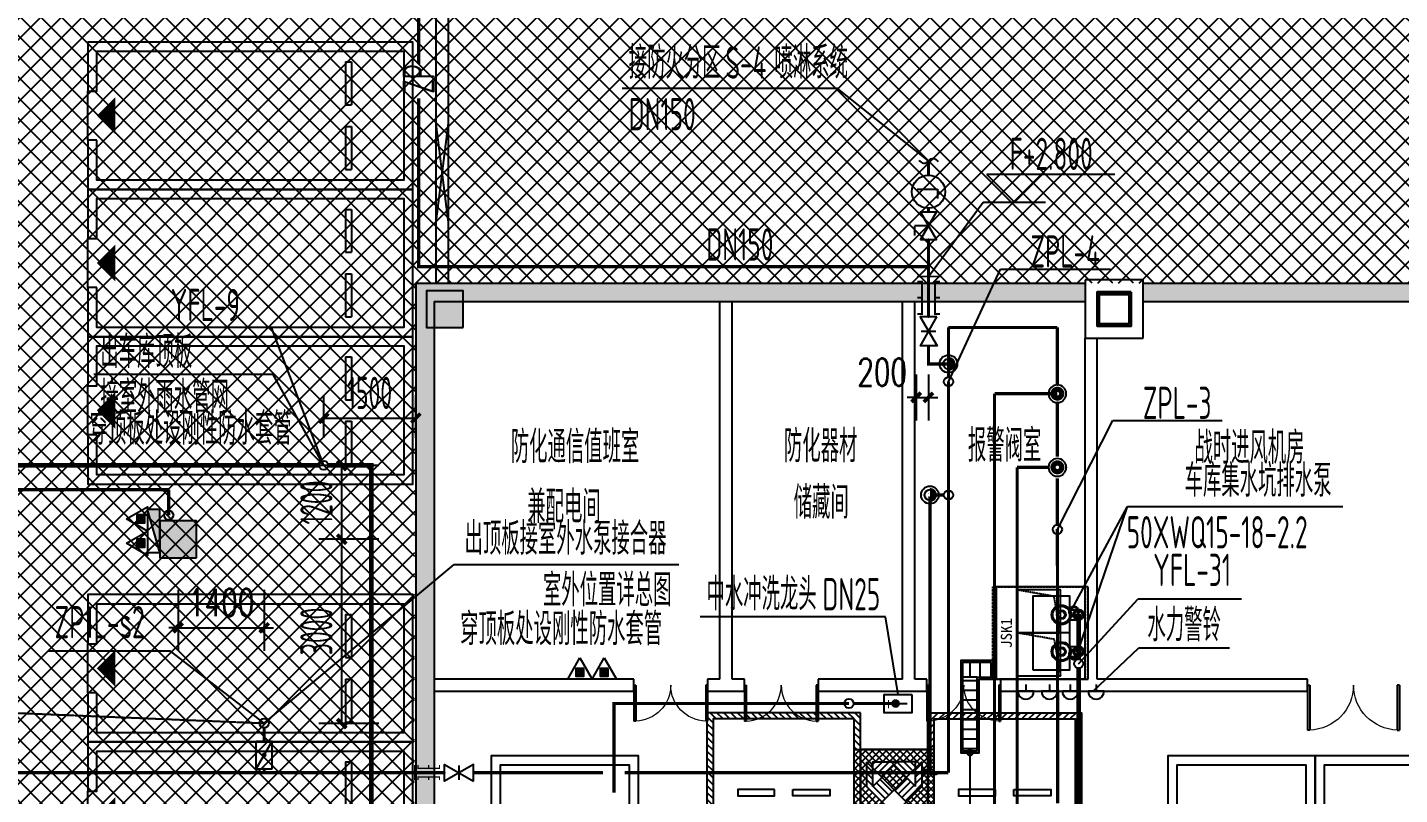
# Model space of a CAD drawing. Extents: x -2120532 to 1934524, y -1331911 to 424203.
# Drawn here: x -465 to 21891, y -233417 to -220923 of the extents above; entities that cross this region are included whole.
import ezdxf

# ---------------------------------------------------------------- set-up
doc = ezdxf.new("R2010")
doc.units = 0
doc.header["$LTSCALE"] = 10
for name, pattern in [('( Hidden )', [0.375, 0.25, -0.125]), ('DASH', [0.35, 0.25, -0.1]), ('排水', [1.1, 1, -0.1])]:
    doc.linetypes.add(name, pattern=pattern)
for name, color, linetype in [('0-绿', 3, 'Continuous'), ('00-停车位', 67, 'Continuous'), ('03小品', 2, 'Continuous'), ('3', 7, 'Continuous'), ('A-COLUMN', 8, 'Continuous'), ('A-PUB_HATCH', 8, 'Continuous'), ('A-ROOM_NAME', 23, 'Continuous'), ('A-WALL', 2, 'Continuous'), ('car', 252, 'Continuous'), ('DIM_LEAD', 3, 'Continuous'), ('DOOR_FIRE', 8, 'Continuous'), ('GPS文字_污水', 7, 'Continuous'), ('PUB_HATCH', 8, 'Continuous'), ('S-柱', 51, 'Continuous'), ('S-柱-填充', 8, 'Continuous'), ('W-DIM_压力废', 3, 'Continuous'), ('W-DIM_喷淋', 3, 'Continuous'), ('W-DIM_消防', 3, 'Continuous'), ('W-DIM_给水', 3, 'Continuous'), ('W-EQUIP_喷淋', 7, 'Continuous'), ('W-EQUIP_消火栓', 7, 'Continuous'), ('W-EQUIP_灭火器', 7, 'Continuous'), ('W-EVALVE_喷淋', 7, 'Continuous'), ('W-PIPE-中水', 122, 'Continuous'), ('W-PIPE-压力废', 31, 'Continuous'), ('W-PIPE-喷淋中', 6, 'Continuous'), ('W-PIPE-喷淋高', 6, 'Continuous'), ('W-PIPE-消防', 1, 'Continuous'), ('W-TEXT_喷淋', 7, 'Continuous'), ('W-TWT_DIM', 3, 'Continuous'), ('W-TWT_LEAD', 3, 'Continuous'), ('W-TWT_TEXT', 7, 'Continuous'), ('W-VALVE_中水', 7, 'Continuous'), ('W-VALVE_压力废', 7, 'Continuous'), ('W-VALVE_喷淋', 7, 'Continuous'), ('W-VALVE_废水', 7, 'Continuous'), ('W-VPIPE-中水', 122, 'Continuous'), ('W-VPIPE-压力废', 31, 'Continuous'), ('W-VPIPE-喷淋', 6, 'Continuous'), ('W-VPIPE-消防', 1, 'Continuous'), ('画水辅助', 6, 'Continuous'), ('集水坑', 4, 'Continuous')]:
    doc.layers.add(name, color=color, linetype=linetype)
doc.layers.add('GPS-污水', color=2, linetype='排水', lineweight=40)
doc.styles.add('8B2_02', font='tssdeng.shx', dxfattribs={"width": 0.6, "bigfont": 'TSSDCHN.shx'})
doc.styles.add('_TCH_DIM_T3', font='SIMPLEX', dxfattribs={"width": 0.705882, "bigfont": 'GBCBIG'})
doc.styles.get("Standard").update_dxf_attribs({"font": 'TSSDENG.shx', "width": 0.7, "bigfont": 'TSSDCHN.shx'})
doc.styles.add('STANDARD_T3', font='TSSDENG.shx', dxfattribs={"width": 0.56, "bigfont": 'TSSDCHN.shx'})
doc.styles.add('黑体', font='simhei.ttf', dxfattribs={"width": 0.65})
doc.dimstyles.new('_TCH_ARCH&&150', dxfattribs={"dimtxt": 525, "dimasz": 150, "dimexe": 375, "dimexo": 450, "dimgap": 150, "dimtad": 1, "dimdec": 0, "dimzin": 0, "dimdsep": 46, "dimtxsty": 'STANDARD_T3', "dimblk": 'ARCHTICK', "dimcen": 0.09, "dimclrt": 7, "dimazin": 2, "dimtfac": 1, "dimtdec": 0, "dimtix": 1, "dimtmove": 2, "dimatfit": 3, "dimfxl": 0, "dimtolj": 1, "dimtzin": 0, "dimarcsym": 0})
doc.dimstyles.new('_TWT_ARCH&&150', dxfattribs={"dimtxt": 446.25, "dimasz": 150, "dimexe": 375, "dimexo": 450, "dimgap": 189.375, "dimtad": 1, "dimdec": 0, "dimzin": 0, "dimdsep": 46, "dimtxsty": '_TCH_DIM_T3', "dimblk": 'ARCHTICK', "dimcen": 0.09, "dimclrt": 7, "dimazin": 2, "dimtfac": 1, "dimtdec": 0, "dimtix": 1, "dimtmove": 2, "dimatfit": 3, "dimfxl": 0, "dimtolj": 1, "dimtzin": 0, "dimarcsym": 0})
pattern_1 = [(45, (-1868267.6, 386048.79), (-56.1266008, 56.1266008), [])]
pattern_2 = [(45, (-1051447.4, 216448.07), (-31.571213, 31.571213), [])]

# ---------------------------------------------------------------- blocks, each defined once
blk = doc.blocks.new('$ATTACHMENT$00000186')
for points, const_width in [([(0, 0), (-273, 0)], 30), ([(-273, 54), (-273, -66)], 15)]:
    blk.add_lwpolyline(points, dxfattribs=dict(const_width=const_width))
at = {"const_width": 62.5}
blk.add_lwpolyline([(-139, 2, -1), (-201, 2, -1)], format="xyb", close=True, dxfattribs=at)
blk = doc.blocks.new('A$C5BDE0F02')
blk.add_lwpolyline([(0, -100), (0, 100), (-300, 100), (-300, -100)], close=True)
at = {"xscale": 0.75, "yscale": -0.75, "zscale": 0.75}
blk.add_blockref('$ATTACHMENT$00000186', (-50, 0), dxfattribs=at)
blk = doc.blocks.new('集水坑1500x1500')
blk.add_line((750, -300), (750, -900))
at = {"linetype": '( Hidden )'}
blk.add_lwpolyline([(0, 0), (1500, 0), (1500, -1500), (0, -1500)], close=True, dxfattribs=at)
blk.add_lwpolyline([(150, -900), (150, -300), (1350, -300), (1350, -900)], close=True)
blk = doc.blocks.new('A$C2E841D35')
at = {"color": 7, "ltscale": 100}
for p, q in [((292, 381), (181, 381)), ((292, 219), (181, 219)), ((292, -219), (181, -219)), ((292, -381), (181, -381))]:
    blk.add_line(p, q, dxfattribs=at)
for centre, radius in [((430, 300), 159), ((430, 300), 159), ((150, 297), 86.2), ((150, 297), 86.2), ((150, 300), 62), ((430, 300), 140), ((430, 300), 140), ((430, 300), 73.2), ((430, 300), 73.2), ((430, 300), 56.6), ((430, 300), 56.6), ((150, -303), 86.2), ((150, -303), 86.2), ((430, -300), 159), ((430, -300), 159), ((430, -300), 140), ((430, -300), 140), ((150, -300), 62), ((430, -300), 73.2), ((430, -300), 73.2), ((430, -300), 56.6), ((430, -300), 56.6)]:
    blk.add_circle(centre, radius, dxfattribs=at)
blk = doc.blocks.new('l99')
at = {"layer": 'W-TWT_TEXT'}
for p, q in [((92541, -196910), (92091, -196460)), ((94175, -196460), (92091, -196460)), ((92541, -196910), (92991, -196460))]:
    blk.add_line(p, q, dxfattribs=at)
blk = doc.blocks.new('2.8')
at = {"layer": 'W-TWT_TEXT', "style": '8B2_02', "width": 0.6}
blk.add_text('F+2.800', height=525, rotation=89.9998, dxfattribs=at).set_placement((100977, -194305, 5000))
blk = doc.blocks.new('车位2400x5300')
at = {"layer": '00-停车位', "color": 251}
for p, q in [((-875, -1000), (-175, -1000)), ((-875, -1100), (-875, -1000)), ((-875, -1100), (-175, -1100)), ((-175, -1100), (-175, -1000)), ((175, -1000), (875, -1000)), ((175, -1100), (175, -1000)), ((175, -1100), (875, -1100)), ((875, -1100), (875, -1000)), ((400, -5300), (-400, -5300))]:
    blk.add_line(p, q, dxfattribs=at)
blk.add_lwpolyline([(400, -5150), (400, -5300), (1200, -5300), (1200, 0), (-1200, 0), (-1200, -5300), (-400, -5300), (-400, -5150), (-1050, -5150), (-1050, -150), (1050, -150), (1050, -5150), (400, -5150)], dxfattribs=at)
blk.add_lwpolyline([(0, -5150, 0, 600, 0), (0, -4850, 600, 600, 0)], format="xyseb", dxfattribs=at)
blk = doc.blocks.new('人防集水坑')
at = {"layer": 'GPS-污水', "color": 8, "linetype": '排水'}
for centre in [(307561, 701151), (307561, 700451)]:
    blk.add_circle(centre, 75, dxfattribs=at)
at = {"layer": '集水坑', "color": 8, "linetype": 'DASH', "ltscale": 0.5}
blk.add_lwpolyline([(306241, 700051), (306241, 701551), (307741, 701551), (307741, 700051)], close=True, dxfattribs=at)
at = {"layer": '集水坑', "color": 8, "linetype": 'Continuous', "ltscale": 0.5}
for points in [[(306641, 701501), (306641, 700801), (307341, 700801), (307341, 701501)], [(306641, 700801), (306641, 700101), (307341, 700101), (307341, 700801)]]:
    blk.add_lwpolyline(points, close=True, dxfattribs=at)
at = {"layer": '集水坑', "color": 8, "linetype": 'DASH', "ltscale": 0.5}
for points in [[(307341, 700801), (307237, 701397), (306641, 701501)], [(307347, 700101), (307243, 700697), (306647, 700801)]]:
    blk.add_lwpolyline(points, dxfattribs=at)
blk = doc.blocks.new('A$C45867796')
at = {"layer": '3'}
h = blk.add_hatch(dxfattribs=at)
h.set_pattern_fill('ANSI31', color=252, scale=50)
h.set_pattern_definition(pattern_1)
h.paths.add_polyline_path([(-2500, 0), (-2500, -6000), (0, -6000), (0, 0)])
h.paths.add_polyline_path([(-100, -100), (-100, -5900), (-2400, -5900), (-2400, -100)], flags=16)
h.paths.add_polyline_path([(-1400, -1250), (-1400, -1350), (-2000, -1350), (-2000, -1250)], flags=0)
h.paths.add_polyline_path([(-1100, -1250), (-500, -1250), (-500, -1350), (-1100, -1350)], flags=0)
h = blk.add_hatch(dxfattribs=at)
h.set_pattern_fill('ANSI31', color=252, scale=50)
h.set_pattern_definition(pattern_1)
h.paths.add_polyline_path([(-2500, -600), (-3700, -600), (-3700, -6000), (-2500, -6000)])
h.paths.add_polyline_path([(-2700, -1200), (-3100, -800), (-2700, -800)], flags=16)
h.paths.add_polyline_path([(-2700, -1600), (-2700, -2000), (-3500, -1200), (-3500, -800)], flags=16)
h.paths.add_polyline_path([(-2700, -2400), (-2700, -2800), (-3500, -2000), (-3500, -1600)], flags=16)
h.paths.add_polyline_path([(-3500, -2400), (-2700, -3200), (-2700, -3600), (-3500, -2800)], flags=16)
h.paths.add_polyline_path([(-3500, -3200), (-2700, -4000), (-2700, -4400), (-3500, -3600)], flags=16)
h.paths.add_polyline_path([(-3500, -4000), (-2700, -4800), (-2700, -5200), (-3500, -4400)], flags=16)
h.paths.add_polyline_path([(-3500, -4800), (-2700, -5600), (-2700, -5800), (-2900, -5800), (-3500, -5200)], flags=16)
h = blk.add_hatch(dxfattribs=at)
h.set_pattern_fill('ANSI31', color=252, scale=28.125)
h.set_pattern_definition(pattern_2)
h.paths.add_polyline_path([(-1588, -1610, 0.414214), (-1700, -1723), (-1699, -2398, 0.414214), (-1587, -2510), (-912, -2510, 0.414214), (-799, -2397), (-800, -1722, 0.414214), (-912, -1610)])
h.paths.add_polyline_path([(-912, -1638, -0.414214), (-828, -1722), (-827, -2397, -0.414214), (-912, -2482), (-1587, -2482, -0.414214), (-1671, -2398), (-1672, -1723, -0.414214), (-1587, -1638)], flags=16)
h.paths.add_polyline_path([(-1124, -1823, -0.272227), (-1153, -1873), (-1153, -1967, -1.512659), (-1401, -2238), (-1426, -2296), (-1539, -2254), (-1520, -2201), (-1457, -2224), (-1384, -2055), (-1210, -2055), (-1210, -2030), (-1333, -2030), (-1333, -1974), (-1210, -1974), (-1210, -1874, -0.272651), (-1240, -1823, -1)], flags=0)
h = blk.add_hatch(dxfattribs=at)
h.set_pattern_fill('ANSI31', color=252, scale=28.125)
h.set_pattern_definition(pattern_2)
h.paths.add_polyline_path([(-1124, -1823, 1), (-1240, -1823, 1)])
h = blk.add_hatch(dxfattribs=at)
h.set_pattern_fill('ANSI31', color=252, scale=28.125)
h.set_pattern_definition(pattern_2)
h.paths.add_polyline_path([(-1210, -1974), (-1333, -1974), (-1333, -2030), (-1210, -2030), (-1210, -2055), (-1384, -2055), (-1457, -2224), (-1520, -2201), (-1539, -2254), (-1426, -2296), (-1347, -2111), (-1153, -2111), (-1153, -1873, -0.259), (-1210, -1874)])
h = blk.add_hatch(dxfattribs=at)
h.set_pattern_fill('ANSI31', color=252, scale=28.125)
h.set_pattern_definition(pattern_2)
h.paths.add_polyline_path([(-1363, -2149), (-1401, -2238, 1.512659), (-1153, -1967), (-1153, -2028, -1.826155)])
at = {"layer": 'car', "color": 8}
for p, q in [((-3500, -800), (-2700, -1600)), ((-2700, -1200), (-3100, -800)), ((-3500, -1200), (-2700, -2000)), ((-3500, -1600), (-2700, -2400)), ((-3500, -2000), (-2700, -2800)), ((-3500, -2400), (-2700, -3200)), ((-3500, -2800), (-2700, -3600)), ((-3500, -3200), (-2700, -4000)), ((-3500, -3600), (-2700, -4400)), ((-3500, -4000), (-2700, -4800)), ((-3500, -4400), (-2700, -5200)), ((-3500, -4800), (-2700, -5600))]:
    blk.add_line(p, q, dxfattribs=at)
at = {"layer": 'car', "ltscale": 0.5}
for p, q in [((-1210, -1974), (-1333, -1974)), ((-1333, -2030), (-1333, -1974)), ((-1539, -2254), (-1520, -2201)), ((-1210, -2030), (-1333, -2030))]:
    blk.add_line(p, q, dxfattribs=at)
for points in [[(-2500, 0), (0, 0), (0, -6000), (0, -6000), (-2500, -6000)], [(-2400, -100), (-100, -100), (-100, -5900), (-2400, -5900)], [(-3700, -600), (-2500, -600), (-2500, -6000), (-3700, -6000)], [(-1400, -1250), (-2000, -1250), (-2000, -1350), (-1400, -1350)], [(-1100, -1250), (-500, -1250), (-500, -1350), (-1100, -1350)]]:
    blk.add_lwpolyline(points, close=True, dxfattribs=at)
at = {"layer": 'car', "color": 8}
for points in [[(-3500, -800), (-3500, -1200)], [(-2700, -1200), (-2700, -800), (-3100, -800)], [(-3500, -1600), (-3500, -2000)], [(-2700, -2000), (-2700, -1600)], [(-3500, -2400), (-3500, -2800)], [(-2700, -2800), (-2700, -2400)], [(-3500, -3200), (-3500, -3600)], [(-2700, -3600), (-2700, -3200)], [(-3500, -4000), (-3500, -4400)], [(-2700, -4400), (-2700, -4000)], [(-3500, -4800), (-3500, -5200)], [(-2700, -5200), (-2700, -4800)], [(-3500, -5200), (-2900, -5800), (-2700, -5800), (-2700, -5600)]]:
    blk.add_lwpolyline(points, dxfattribs=at)
at = {"layer": 'car', "ltscale": 0.5}
for points in [[(-1587, -2510), (-912, -2510, 0.414214), (-799, -2397), (-800, -1722, 0.414214), (-912, -1610), (-1588, -1610, 0.414214), (-1700, -1723), (-1699, -2398, 0.414214)], [(-1587, -2482), (-912, -2482, 0.414214), (-827, -2397), (-828, -1722, 0.414214), (-912, -1638), (-1587, -1638, 0.414214), (-1672, -1723), (-1671, -2398, 0.414214)]]:
    blk.add_lwpolyline(points, format="xyb", close=True, dxfattribs=at)
for points in [[(-1153, -1873), (-1153, -2111), (-1347, -2111), (-1426, -2296), (-1539, -2254)], [(-1210, -1874), (-1210, -1974)], [(-1210, -2030), (-1210, -2055), (-1384, -2055), (-1457, -2224), (-1520, -2201)]]:
    blk.add_lwpolyline(points, dxfattribs=at)
blk.add_circle((-1182, -1823), 57.9, dxfattribs=at)
for radius, start, end in [(200, 204.5041, 70.6314), (143, 177.3017, 62.4815)]:
    blk.add_arc((-1220, -2155), radius, start, end, dxfattribs=at)
blk = doc.blocks.new('_FZH')
blk.add_lwpolyline([(-0.5, -0.5), (0.5, -0.5), (0.5, 0.5), (-0.5, 0.5)], close=True)
at = {"layer": 'PUB_HATCH'}
blk.add_solid([(-0.5, -0.5), (0.5, -0.5), (-0.5, 0.5), (0.5, 0.5)], dxfattribs=at)
blk = doc.blocks.new('$DorLib2D$00000002')
for p, q in [((-0.5, 0), (-0.5, 0.4875)), ((-0.475, 0.4875), (-0.5, 0.4875)), ((-0.475, 0), (-0.475, 0.4875)), ((0.475, 0), (0.475, 0.4875)), ((0.475, 0.4875), (0.5, 0.4875)), ((0.5, 0), (0.5, 0.4875)), ((-0.5, 0), (-0.475, 0)), ((0.5, 0), (0.475, 0))]:
    blk.add_line(p, q)
at = {"lineweight": 13}
for centre, start, end in [((-0.4875, 0), 0, 88.53072), ((0.4875, 0), 91.46928, 180)]:
    blk.add_arc(centre, 0.4875, start, end, dxfattribs=at)
blk = doc.blocks.new('df')
at = {"layer": 'W-TEXT_喷淋'}
for p, q in [((-19109, -233398, 0), (-19109, -233657, 0)), ((-19222, -233528, 0), (-19109, -233528, 0))]:
    blk.add_line(p, q, dxfattribs=at)
blk.add_arc((-19109, -233528, 0), 130, 270, 90, dxfattribs=at)
blk = doc.blocks.new('_ArchTick')
at = {"color": 0, "linetype": 'ByBlock', "const_width": 0.4}
blk.add_lwpolyline([(-0.5, -0.5), (0.5, 0.5)], dxfattribs=at)
blk = doc.blocks.new('*D264')
at = {"layer": 'Defpoints', "color": 0, "transparency": 16777216}
for p in [(1991, -229630), (3392, -229630), (3392, -230702)]:
    blk.add_point(p, dxfattribs=at)
at = {"layer": 'W-TWT_DIM', "color": 0, "lineweight": -2, "transparency": 16777216}
for p, q in [((1991, -230080), (1991, -231077)), ((3392, -230080), (3392, -231077)), ((1991, -230702), (1841, -230702)), ((1991, -230702), (3392, -230702)), ((3392, -230702), (3542, -230702))]:
    blk.add_line(p, q, dxfattribs=at)
at = {"layer": 'W-TWT_DIM', "color": 0, "lineweight": -2, "transparency": 16777216, "xscale": 150, "yscale": 150, "zscale": 150}
blk.add_blockref('_ArchTick', (1991, -230702), dxfattribs=at)
at = {"layer": 'W-TWT_DIM', "color": 0, "lineweight": -2, "transparency": 16777216, "xscale": 150, "yscale": 150, "zscale": 150, "rotation": 180}
blk.add_blockref('_ArchTick', (3392, -230702), dxfattribs=at)
at = {"layer": 'W-TWT_DIM', "color": 7, "transparency": 16777216, "insert": (2692, -230289), "char_height": 446.2, "attachment_point": 5, "style": '_TCH_DIM_T3'}
blk.add_mtext('\\A1;1400', dxfattribs=at)
blk = doc.blocks.new('*D294')
at = {"layer": 'Defpoints', "color": 0, "transparency": 16777216}
for p in [(14016, -226126), (14216, -226126), (14216, -226948)]:
    blk.add_point(p, dxfattribs=at)
at = {"layer": 'W-TWT_DIM', "color": 0, "lineweight": -2, "transparency": 16777216}
for p, q in [((14016, -226576), (14016, -227323)), ((14216, -226576), (14216, -227323)), ((14016, -226948), (13866, -226948)), ((14016, -226948), (14216, -226948)), ((14216, -226948), (14366, -226948))]:
    blk.add_line(p, q, dxfattribs=at)
at = {"layer": 'W-TWT_DIM', "color": 0, "lineweight": -2, "transparency": 16777216, "xscale": 150, "yscale": 150, "zscale": 150}
blk.add_blockref('_ArchTick', (14016, -226948), dxfattribs=at)
at = {"layer": 'W-TWT_DIM', "color": 0, "lineweight": -2, "transparency": 16777216, "xscale": 150, "yscale": 150, "zscale": 150, "rotation": 180}
blk.add_blockref('_ArchTick', (14216, -226948), dxfattribs=at)
at = {"layer": 'W-TWT_DIM', "color": 7, "transparency": 16777216, "insert": (13461, -226536), "char_height": 446.2, "attachment_point": 5, "style": '_TCH_DIM_T3'}
blk.add_mtext('\\A1;200', dxfattribs=at)
blk = doc.blocks.new('*D320')
at = {"layer": 'Defpoints', "color": 0, "transparency": 16777216}
for p in [(4656, -228060), (5711, -228060), (5711, -229260)]:
    blk.add_point(p, dxfattribs=at)
at = {"layer": 'W-TWT_DIM', "color": 0, "lineweight": -2, "transparency": 16777216}
for p, q in [((5261, -228060), (4281, -228060)), ((4656, -229260), (4656, -228060)), ((5261, -229260), (4281, -229260))]:
    blk.add_line(p, q, dxfattribs=at)
at = {"layer": 'W-TWT_DIM', "color": 0, "lineweight": -2, "transparency": 16777216, "xscale": 150, "yscale": 150, "zscale": 150}
for p, rotation in [((4656, -228060), 90), ((4656, -229260), 270)]:
    blk.add_blockref('_ArchTick', p, dxfattribs=dict(at, rotation=rotation))
at = {"layer": 'W-TWT_DIM', "color": 7, "transparency": 16777216, "insert": (4243, -228660), "char_height": 525, "attachment_point": 5, "rotation": 90, "style": 'STANDARD_T3'}
blk.add_mtext('\\A1;1200', dxfattribs=at)
blk = doc.blocks.new('*D321')
at = {"layer": 'Defpoints', "color": 0, "transparency": 16777216}
for p in [(4656, -229260), (5711, -229260), (5711, -232260)]:
    blk.add_point(p, dxfattribs=at)
at = {"layer": 'W-TWT_DIM', "color": 0, "lineweight": -2, "transparency": 16777216}
for p, q in [((5261, -229260), (4281, -229260)), ((4656, -232260), (4656, -229260)), ((5261, -232260), (4281, -232260))]:
    blk.add_line(p, q, dxfattribs=at)
at = {"layer": 'W-TWT_DIM', "color": 0, "lineweight": -2, "transparency": 16777216, "xscale": 150, "yscale": 150, "zscale": 150}
for p, rotation in [((4656, -229260), 90), ((4656, -232260), 270)]:
    blk.add_blockref('_ArchTick', p, dxfattribs=dict(at, rotation=rotation))
at = {"layer": 'W-TWT_DIM', "color": 7, "transparency": 16777216, "insert": (4243, -230760), "char_height": 525, "attachment_point": 5, "rotation": 90, "style": 'STANDARD_T3'}
blk.add_mtext('\\A1;3000', dxfattribs=at)
blk = doc.blocks.new('*D322')
at = {"layer": 'Defpoints', "color": 0, "transparency": 16777216}
for p in [(5862, -227287), (4362, -228055), (5862, -228055)]:
    blk.add_point(p, dxfattribs=at)
at = {"layer": 'W-TWT_DIM', "color": 0, "lineweight": -2, "transparency": 16777216}
for p, q in [((4362, -227605), (4362, -226912)), ((5862, -227605), (5862, -226912)), ((4362, -227287), (5862, -227287))]:
    blk.add_line(p, q, dxfattribs=at)
at = {"layer": 'W-TWT_DIM', "color": 0, "lineweight": -2, "transparency": 16777216, "xscale": 150, "yscale": 150, "zscale": 150, "rotation": 180}
blk.add_blockref('_ArchTick', (4362, -227287), dxfattribs=at)
at = {"layer": 'W-TWT_DIM', "color": 0, "lineweight": -2, "transparency": 16777216, "xscale": 150, "yscale": 150, "zscale": 150}
blk.add_blockref('_ArchTick', (5862, -227287), dxfattribs=at)
at = {"layer": 'W-TWT_DIM', "color": 7, "transparency": 16777216, "insert": (5112, -226875), "char_height": 525, "attachment_point": 5, "style": 'STANDARD_T3'}
blk.add_mtext('\\A1;1500', dxfattribs=at)
blk = doc.blocks.new('$TwtSys$00000434')
for p, q in [((-0.5, 0.5), (-0.5, -0.5)), ((-0.5, -0.5), (0.5, 0.5)), ((0.5, 0.5), (-0.5, 0.5)), ((0.5, -0.5), (0.5, 0.5)), ((-0.5, -0.5), (0.5, -0.5))]:
    blk.add_line(p, q)
blk.add_solid([(0.5, -0.5), (0.5, 0.5), (-0.5, -0.5)])
blk = doc.blocks.new('$TwtSys$00000132')
at = {"elevation": 0}
blk.add_lwpolyline([(7, -101, -0.575183), (0, 0, 0.604745), (-11, 101, 16.924828)], format="xyb", dxfattribs=at)
blk = doc.blocks.new('$EVALVE$00000041')
at = {"const_width": 78.4}
blk.add_lwpolyline([(0, 24, -1), (0, -24, 1)], format="xyb", dxfattribs=at)
for radius in [80, 48]:
    blk.add_circle((0, 0), radius)
for p in [(-80, 0), (80, 0)]:
    blk.add_point(p)
blk = doc.blocks.new('$EVALVE$00000030')
for p in [(0, 0), (87, 124)]:
    blk.add_line(p, (0, 124))
blk.add_lwpolyline([(-125, -72), (125, 72), (125, -72), (-125, 72)], close=True)
for p in [(-125, 0), (125, 0)]:
    blk.add_point(p)
blk = doc.blocks.new('$EVALVE$00000027')
at = {"color": 7}
for p, q in [((-23, 104), (-23, -83)), ((-23, -83), (61, -83))]:
    blk.add_line(p, q, dxfattribs=at)
blk.add_lwpolyline([(-150, 0, 1), (150, 0, 1), (-150, 0, 0.808179)], format="xyb")
for p in [(-150, 0), (150, 0)]:
    blk.add_point(p)
blk = doc.blocks.new('$EVALVE$00000037')
blk.add_lwpolyline([(-80, 0, 1), (80, 0, 1), (-80, 0, 0.758058)], format="xyb")
at = {"const_width": 78.4}
for points in [[(0, 24, 1), (0, -24, -1)], [(0, 24, -1), (0, -24, 1)]]:
    blk.add_lwpolyline(points, format="xyb", dxfattribs=at)
blk.add_circle((0, 0), 48)
for p in [(-80, 0), (80, 0)]:
    blk.add_point(p)
blk = doc.blocks.new('$VALVE$00000549')
at = {"const_width": 30}
for points in [[(-290, -176), (-290, 176)], [(40, 101), (-210, 101), (-210, 176)], [(40, 101), (40, 176)], [(40, 101), (290, 101), (290, 176)], [(-210, -174), (-210, -99), (40, -99)], [(40, -174), (40, -99)], [(290, -174), (290, -99), (40, -99)]]:
    blk.add_lwpolyline(points, dxfattribs=at)
blk = doc.blocks.new('$TwtSys$00000546')
h = blk.add_hatch()
h.set_pattern_fill('ANSI31', color=256, scale=200, style=0)
h.set_pattern_definition([(45, (-38543.802, -6670.83), (-17.67767, 17.67767), [])])
h.paths.add_polyline_path([(-65, 174), (65, 174), (65, 44), (-65, 44)])
for points in [[(0, 344), (-198, 0), (198, 0)], [(-65, 174), (65, 174), (65, 44), (-65, 44)]]:
    blk.add_lwpolyline(points, close=True)
blk = doc.blocks.new('$VALVE$00000296')
for points in [[(-125, 72), (-125, -72), (125, 72), (125, -72), (-125, 72)], [(0, 60), (0, -64)]]:
    blk.add_lwpolyline(points)
for p in [(-125, 0), (125, 0)]:
    blk.add_point(p)
blk = doc.blocks.new('$VALVE_U$00000019')
at = {"const_width": 30, "elevation": 3000}
blk.add_lwpolyline([(111, 1), (-111, -1)], dxfattribs=at)
at = {"xscale": 1.8, "yscale": 1.8, "zscale": 1.8, "rotation": 270.3835531612783}
blk.add_blockref('$VALVE$00000296', (0, 0), dxfattribs=at)
blk = doc.blocks.new('$VALVE_U$00000018')
at = {"const_width": 30, "elevation": 1500}
blk.add_lwpolyline([(111, 1), (-111, -1)], dxfattribs=at)
for p in [(-2, 225, -1500), (2, -225, -1500)]:
    blk.add_point(p)
at = {"xscale": 1.8, "yscale": 1.8, "zscale": 1.8, "rotation": 270.3835531612783}
blk.add_blockref('$VALVE$00000296', (0, 0), dxfattribs=at)
blk = doc.blocks.new('$VALVE$00000316')
for p, q in [((-125, 72), (125, -72)), ((-125, 72), (-125, -72)), ((-125, 72), (125, 72)), ((125, 72), (125, -72)), ((-125, -72), (125, -72))]:
    blk.add_line(p, q)
at = {"const_width": 21.1}
blk.add_lwpolyline([(-11, 0, 1), (11, 0, 1)], format="xyb", close=True, dxfattribs=at)
for p in [(-125, 0), (125, 0)]:
    blk.add_point(p)
at = {"color": 7, "flags": 9}
for tag in ['XSIZE', 'YSIZE']:
    blk.add_attdef(tag, (0, 0), '', height=0.5, dxfattribs=at)
blk = doc.blocks.new('A$C1C3C0163')
h = blk.add_hatch()
h.set_pattern_fill('ANSI37', color=8, scale=150)
h.set_pattern_definition([(45, (-601697.23, -233886.27), (-168.3798, 168.3798), []), (135, (-601697.23, -233886.27), (-168.3798, -168.3798), [])])
h.paths.add_polyline_path([(-80300, 5300), (-80300, -9000), (-62000, -9000), (-62000, -64625), (-76750, -64625), (-76750, -62675), (-73875, -62675), (-73775, -57275), (-100380, -57275), (-100572, -124002), (-71150, -123999), (-71150, -126437), (-63509, -133383), (-65550, -135650), (-61611, -139196), (-83885, -163934), (-83885, -174096), (-119589, -213750), (-196450, -213750), (-196450, -207800), (-209700, -193450), (-209700, -169150), (-201700, -169149), (-201700, 5300), (-192675, 5300)])

msp = doc.modelspace()

# ---------------------------------------------------------------- hatches: boundary and pattern name
at = {"layer": '03小品'}
h = msp.add_hatch(dxfattribs=at)
h.set_pattern_fill('ANSI31', color=8, scale=100, angle=585, style=0)
h.set_pattern_definition([(270, (-25, -100.42), (158.75, -2e-13), [])])
h.paths.add_polyline_path([(15211.4, -231505.4), (14771.8, -231505.4), (14771.8, -231265.4), (15211.4, -231265.4)])
h = msp.add_hatch(dxfattribs=at)
h.set_pattern_fill('ANSI31', color=8, scale=100, angle=135, style=0)
h.set_pattern_definition([(180, (-25, -100.42), (-1e-14, -158.75), [])])
h.paths.add_polyline_path([(14771.8, -232705.7), (15011.8, -232705.7), (15011.8, -231505.4), (14771.8, -231505.4)])
at = {"layer": 'A-PUB_HATCH'}
for points in [[(5861.9, -225085.4), (6161.9, -225385.4), (6291.4, -225385.4), (6291.4, -225085.4)], [(6291.4, -225085.4), (6291.4, -225385.4), (10916.4, -225385.4), (10916.4, -225085.4)], [(10916.4, -225085.4), (10916.4, -225385.4), (13891.4, -225385.4), (13891.4, -225085.4)], [(16766.4, -225385.4), (16766.4, -225085.4), (13891.4, -225085.4), (13891.4, -225385.4)], [(17716.4, -225085.4), (17716.4, -225385.4), (22091.4, -225385.4), (22241.4, -225285.4), (22241.4, -225085.4)]]:
    msp.add_hatch(color=8, dxfattribs=at).paths.add_polyline_path(points)
at = {"layer": 'PUB_HATCH'}
for points in [[(6161.9, -225385.4), (5861.9, -225085.4), (5861.9, -231635.4), (6161.9, -231635.4)], [(6161.9, -231635.4), (5861.9, -231635.4), (5861.9, -237731.2), (6161.9, -238031.2)]]:
    msp.add_hatch(color=8, dxfattribs=at).paths.add_polyline_path(points)
at = {"layer": 'W-PIPE-中水'}
for points in [[(9091.6, -231934.8), (9091.6, -231908.5), (9065.4, -231908.5)], [(9091.6, -231934.8), (9065.4, -231934.8), (9065.4, -231908.5)]]:
    msp.add_hatch(color=256, dxfattribs=at).paths.add_polyline_path(points)
at = {"layer": 'W-PIPE-压力废'}
for points in [[(5136.2, -228055.2), (5173.7, -228055.2), (5173.7, -228017.7)], [(5136.2, -228055.2), (5136.2, -228017.7), (5173.7, -228017.7)]]:
    msp.add_hatch(color=256, dxfattribs=at).paths.add_polyline_path(points)
at = {"layer": 'W-PIPE-喷淋中'}
for points in [[(5909.1, -224819), (5882.9, -224819), (5882.9, -224845.3)], [(5909.1, -224819), (5909.1, -224845.3), (5882.9, -224845.3)], [(14216.2, -224819), (14242.4, -224819), (14242.4, -224845.3)], [(14216.2, -224819), (14216.2, -224845.3), (14242.4, -224845.3)], [(14216.2, -226402.6), (14216.2, -226428.8), (14189.9, -226428.8)], [(14216.2, -226402.6), (14189.9, -226402.6), (14189.9, -226428.8)], [(14239.6, -228537.5), (14213.4, -228537.5), (14213.4, -228511.2)], [(14239.6, -228537.5), (14239.6, -228511.2), (14213.4, -228511.2)]]:
    msp.add_hatch(color=256, dxfattribs=at).paths.add_polyline_path(points)

# ---------------------------------------------------------------- linework, layer by layer
at = {"color": 8, "linetype": 'DASH'}
for points in [[(6391.4, -222470.4), (6191.4, -224070.4)], [(6391.4, -224070.4), (6191.4, -222470.4)]]:
    msp.add_lwpolyline(points, dxfattribs=at)
at = {"layer": '03小品', "color": 8}
for points in [[(15266.4, -231235.4), (14741.8, -231235.4), (14741.8, -232735.7), (15041.8, -232735.7), (15041.8, -231535.4), (15266.4, -231535.4), (15266.4, -231235.4)], [(15011.8, -231505.4), (14771.8, -231505.4)]]:
    msp.add_lwpolyline(points, dxfattribs=at)
msp.add_lwpolyline([(15236.4, -231265.4), (14771.8, -231265.4), (14771.8, -232705.7), (15011.8, -232705.7), (15011.8, -231505.4), (15236.4, -231505.4)], close=True, dxfattribs=at)
at = {"layer": 'A-COLUMN', "color": 8}
for p, q in [((17716.4, -225035.4), (16766.4, -225035.4)), ((16766.4, -225035.4), (16766.4, -225985.4)), ((17716.4, -225035.4), (16766.4, -225035.4)), ((16766.4, -225035.4), (16766.4, -225985.4)), ((17716.4, -225985.4), (17716.4, -225035.4)), ((17716.4, -225985.4), (17716.4, -225035.4)), ((16766.4, -225985.4), (17716.4, -225985.4)), ((16766.4, -225985.4), (17716.4, -225985.4))]:
    msp.add_line(p, q, dxfattribs=at)
at = {"layer": 'A-WALL', "color": 8}
for p, q in [((6191.4, -216810.4), (6191.4, -225085.4)), ((6391.4, -216810.4), (6391.4, -225085.4)), ((5861.9, -225085.4), (5861.9, -231635.4)), ((5861.9, -225085.4), (6291.4, -225085.4)), ((6291.4, -225085.4), (10916.4, -225085.4)), ((10916.4, -225085.4), (13891.4, -225085.4)), ((13891.4, -225085.4), (16766.4, -225085.4)), ((17716.4, -225085.4), (22241.4, -225085.4)), ((6161.9, -225385.4), (6161.9, -231635.4)), ((6161.9, -225385.4), (6291.4, -225385.4)), ((6291.4, -225385.4), (10916.4, -225385.4)), ((10816.4, -231535.4), (10816.4, -225385.4)), ((10916.4, -225385.4), (13891.4, -225385.4)), ((11016.4, -231535.4), (11016.4, -225385.4)), ((13791.4, -231535.4), (13791.4, -225385.4)), ((13891.4, -225385.4), (16766.4, -225385.4)), ((13991.4, -231535.4), (13991.4, -225385.4)), ((17716.4, -225385.4), (22091.4, -225385.4)), ((16766.4, -231535.4), (16766.4, -225985.4)), ((16966.4, -231535.4), (16966.4, -225985.4)), ((9416.4, -231535.4), (6161.9, -231535.4)), ((9416.4, -231735.4), (9416.4, -231535.4)), ((10816.4, -231535.4), (10616.4, -231535.4)), ((10616.4, -231535.4), (10616.4, -231735.4)), ((11216.4, -231535.4), (11016.4, -231535.4)), ((11216.4, -231735.4), (11216.4, -231535.4)), ((13791.4, -231535.4), (12416.4, -231535.4)), ((12416.4, -231535.4), (12416.4, -231735.4)), ((14191.4, -231535.4), (13991.4, -231535.4)), ((14191.4, -231735.4), (14191.4, -231535.4)), ((16766.4, -231535.4), (15391.4, -231535.4)), ((15391.4, -231535.4), (15391.4, -231735.4)), ((20391.4, -231535.4), (16966.4, -231535.4)), ((20391.4, -231735.4), (20391.4, -231535.4)), ((5861.9, -231635.4), (5861.9, -237731.2)), ((6161.9, -231635.4), (6161.9, -238031.2)), ((6161.9, -231735.4), (9416.4, -231735.4)), ((10616.4, -231735.4), (10916.4, -231735.4)), ((10916.4, -231735.4), (11216.4, -231735.4)), ((12416.4, -231735.4), (13891.4, -231735.4)), ((13891.4, -231735.4), (14191.4, -231735.4)), ((15391.4, -231735.4), (16866.4, -231735.4)), ((16866.4, -231735.4), (20391.4, -231735.4))]:
    msp.add_line(p, q, dxfattribs=at)
at = {"layer": 'DIM_LEAD', "color": 8}
msp.add_line((14891.8, -232735.7), (14891.8, -234234), dxfattribs=at)
at = {"layer": 'DIM_LEAD', "color": 8, "const_width": 60}
msp.add_lwpolyline([(14891.8, -232705.7, 1), (14891.8, -232765.7, 1)], format="xyb", close=True, dxfattribs=at)
at = {"layer": 'GPS文字_污水'}
for p, q in [((14216.2, -224978.7), (15108.7, -223770.9)), ((15108.7, -223770.9), (16124.7, -223770.9))]:
    msp.add_line(p, q, dxfattribs=at)
at = {"layer": 'S-柱', "color": 8, "lineweight": 35}
msp.add_lwpolyline([(17516.4, -225235.4), (16966.4, -225235.4), (16966.4, -225785.4), (17516.4, -225785.4)], close=True, dxfattribs=at)
msp.add_lwpolyline([(17516.4, -225235.4), (16966.4, -225235.4), (16966.4, -225785.4), (17516.4, -225785.4)], close=True, dxfattribs=at)
at = {"layer": 'S-柱-填充', "color": 8, "lineweight": 35}
msp.add_lwpolyline([(17486.4, -225755.4), (16996.4, -225755.4), (16996.4, -225265.4), (17486.4, -225265.4)], close=True, dxfattribs=at)
at = {"layer": 'W-DIM_压力废'}
for p, q in [((3509.5, -225810.4), (1765.2, -225810.4)), ((4362, -228055.2), (3509.5, -225810.4))]:
    msp.add_line(p, q, dxfattribs=at)
at = {"layer": 'W-DIM_压力废', "linetype": 'ByBlock'}
for p, q in [((16662, -231285.6, 0), (17632, -230230.5, 0)), ((17632, -230230.5, 0), (19315.8, -230230.5, 0))]:
    msp.add_line(p, q, dxfattribs=at)
at = {"layer": 'W-DIM_喷淋'}
for p, q in [((14541.7, -226692.7, 3000), (15389.3, -224859.4)), ((15389.3, -224859.4), (17182.3, -224859.4)), ((16316.7, -229099.2, 3000), (17221, -227326.1)), ((17221, -227326.1), (19001.7, -227326.1))]:
    msp.add_line(p, q, dxfattribs=at)
at = {"layer": 'W-DIM_喷淋', "linetype": 'ByBlock'}
for p, q in [((1863.7, -231082, 2000), (-127.1, -231082, 2000)), ((3391.9, -232253.9, 2000), (1863.7, -231082, 2000))]:
    msp.add_line(p, q, dxfattribs=at)
at = {"layer": 'W-DIM_给水'}
for p, q in [((3540.7, -226573.7), (618.3, -226573.7)), ((4362, -228055.2), (3540.7, -226573.7))]:
    msp.add_line(p, q, dxfattribs=at)
at = {"layer": 'W-EVALVE_喷淋'}
for p, q in [((12733.5, -221914.8), (9227.1, -221914.8)), ((14216.1, -223094.5), (12733.5, -221914.8)), ((14216.1, -223094.5), (12733.5, -221914.8))]:
    msp.add_line(p, q, dxfattribs=at)
at = {"layer": 'W-PIPE-中水', "ltscale": 1.5, "const_width": 52.5}
for points in [[(12920.6, -231934.8), (9091.6, -231934.8)], [(9091.6, -233384.6), (9091.6, -231934.8)], [(13680, -231934.8), (12995.6, -231934.8)]]:
    msp.add_lwpolyline(points, dxfattribs=at)
at = {"layer": 'W-PIPE-压力废', "ltscale": 1.5, "const_width": 75}
for points in [[(-1252.6, -228055.2), (4287, -228055.2)], [(4437, -228055.2), (5136.2, -228055.2)], [(5136.2, -228055.2), (5136.2, -235200.5)], [(16662, -230474.2), (16662, -231210.6)], [(16662, -231360.6), (16662, -235200.5)]]:
    msp.add_lwpolyline(points, dxfattribs=at)
at = {"layer": 'W-PIPE-喷淋中', "ltscale": 1.5, "const_width": 52.5}
for points in [[(5909.1, -221517.6), (5909.1, -216250.9)], [(5909.1, -224819), (5909.1, -222079.5)], [(14216.2, -223328.7), (14216.2, -223094.8)], [(14216.2, -223927.2), (14216.2, -223868.7)], [(14216.2, -224819), (14216.2, -224377.9)], [(14216.2, -224819), (5909.1, -224819)], [(14216.2, -225636.7), (14216.2, -224819)], [(14541.7, -225809.1), (14541.7, -226609.3)], [(16316.7, -225809.1), (14541.7, -225809.1)], [(16316.7, -225809.1), (16316.7, -226743.7)], [(14216.2, -226402.6), (14216.2, -226109.2)], [(14397.7, -226402.6), (14216.2, -226402.6)], [(14541.7, -226402.6), (14397.7, -226402.6)], [(14541.7, -226692.7), (14541.7, -228749.1)], [(16316.7, -226887.7), (15292.4, -226887.7)], [(15292.4, -226887.7), (15292.4, -235889.1)], [(16316.7, -227031.7), (16316.7, -227911.5)], [(16172.7, -228087.7), (15660.7, -228087.7)], [(15660.7, -228087.7), (15660.7, -235639.1)], [(16316.7, -228264), (16316.7, -229019.6)], [(14239.6, -228537.5), (14239.6, -233052.1)], [(14383.6, -228537.5), (14239.6, -228537.5)], [(14457.8, -228537.5), (14383.6, -228537.5)], [(14541.7, -228749.1), (14541.7, -233060.4)], [(16316.7, -229093.7), (16320.7, -233560.8)], [(3391.9, -232548.8), (3391.9, -232325.7)], [(6331.1, -233060.4), (-8013.9, -233060.4)], [(3391.9, -233060.4), (3391.9, -232998.2)], [(8915.4, -233060.4), (6805.4, -233060.4)], [(14541.7, -233060.4), (9267.9, -233060.4)]]:
    msp.add_lwpolyline(points, dxfattribs=at)
at = {"layer": 'W-PIPE-喷淋高', "linetype": '( Hidden )'}
msp.add_line((-1247.7, -232062.6), (3391.9, -232253.9, 2000), dxfattribs=at)
at = {"layer": 'W-PIPE-消防', "ltscale": 1.5, "const_width": 52.5}
for points in [[(1837.2, -228451.4), (-807.8, -228451.4)], [(1837.2, -228867.1), (1837.2, -228451.4)]]:
    msp.add_lwpolyline(points, dxfattribs=at)
at = {"layer": 'W-TWT_LEAD'}
for p, q in [((16516.4, -230462.3), (17461.1, -228724.1)), ((16649.6, -231095.1), (17461.1, -228724.1)), ((17461.1, -228724.1), (20967.4, -228724.1)), ((3391.9, -232253.9), (6489.9, -229667.8)), ((3391.9, -232253.9), (6489.9, -229667.8)), ((6489.9, -229667.8), (10149.5, -229667.8)), ((13514.1, -230521), (10493.9, -230521)), ((13721.1, -231786.6), (13514.1, -230521)), ((16896.6, -231735.4), (17640.7, -231025.3)), ((17640.7, -231025.3), (19123.1, -231025.3))]:
    msp.add_line(p, q, dxfattribs=at)
at = {"layer": 'W-VPIPE-中水'}
msp.add_circle((12920.6, -231934.8), 75, dxfattribs=at)
at = {"layer": 'W-VPIPE-压力废'}
msp.add_circle((4362, -228055.2), 75, dxfattribs=at)
at = {"layer": 'W-VPIPE-压力废', "linetype": 'ByBlock'}
msp.add_circle((16662, -231285.6), 75, dxfattribs=at)
at = {"layer": 'W-VPIPE-喷淋'}
for centre in [(14541.7, -226692.7), (14541.7, -228537.5), (16316.7, -229099.2)]:
    msp.add_circle(centre, 75, dxfattribs=at)
at = {"layer": 'W-VPIPE-喷淋', "linetype": 'ByBlock'}
msp.add_circle((3391.9, -232253.9), 75, dxfattribs=at)
at = {"layer": 'W-VPIPE-消防'}
msp.add_circle((1837.2, -228867.1), 75, dxfattribs=at)

# ---------------------------------------------------------------- block references
at = {"layer": '00-停车位', "color": 8, "rotation": 270}
for p in [(5816.4, -222360.4), (5816.4, -224760.4), (5816.4, -227160.4), (5816.4, -231360.4), (5816.4, -233760.4)]:
    msp.add_blockref('车位2400x5300', p, dxfattribs=at)
at = {"layer": '00-停车位', "color": 8}
for p in [(8291.4, -232785.4), (19316.4, -232785.4), (21716.4, -232785.4)]:
    msp.add_blockref('车位2400x5300', p, dxfattribs=at)
at = {"layer": '3', "color": 8, "xscale": -1}
msp.add_blockref('A$C45867796', (10607.3, -232085.4), dxfattribs=at)
at = {"layer": '3', "color": 8}
msp.add_blockref('A$C45867796', (16707.2, -232085.4), dxfattribs=at)
at = {"layer": 'A-COLUMN', "color": 8, "xscale": 600, "yscale": 600, "zscale": 600, "rotation": 90}
for p in [(6336.9, -225510.4), (1991.4, -229260.4)]:
    msp.add_blockref('_FZH', p, dxfattribs=at)
at = {"layer": 'DOOR_FIRE', "color": 8, "zscale": 200}
for p, xscale, yscale in [((10016.4, -231635.4), 1200, -1200), ((11816.4, -231635.4), -1200, -1200), ((14791.4, -231635.4), 1200, -1200), ((21141.4, -231635.4), 1500, -1500)]:
    msp.add_blockref('$DorLib2D$00000002', p, dxfattribs=dict(at, xscale=xscale, yscale=yscale))
at = {"layer": 'W-EQUIP_喷淋', "xscale": 1.5, "zscale": 1.5}
for p, yscale, rotation in [((14216.2, -223094.8), -1.5, 90), ((14239.6, -233052.1), 1.5, 270)]:
    msp.add_blockref('$TwtSys$00000132', p, dxfattribs=dict(at, yscale=yscale, rotation=rotation))
at = {"layer": 'W-EQUIP_消火栓', "xscale": 700, "yscale": 200, "zscale": 700, "rotation": 90.00000000000766}
msp.add_blockref('$TwtSys$00000434', (1591.4, -229126.3), dxfattribs=at)
at = {"layer": 'W-EQUIP_灭火器', "yscale": -1}
for p, rotation in [((1491.4, -228927.9), 270.0000000000076), ((1491.4, -229324.6), 270.0000000000076), ((8537.1, -231535.4), 180), ((8933.8, -231535.4), 180)]:
    msp.add_blockref('$TwtSys$00000546', p, dxfattribs=dict(at, rotation=rotation))
at = {"layer": 'W-EVALVE_喷淋', "xscale": -1.8, "zscale": 1.8}
for name, p, yscale, rotation in [('$EVALVE$00000027', (14216.2, -223598.7), 1.8, 90), ('$EVALVE$00000030', (14216.2, -224152.5), 1.8, 90), ('$EVALVE$00000041', (14541.7, -226402.6), -1.8, 180), ('$EVALVE$00000037', (16316.7, -226887.7), -1.8, 270), ('$EVALVE$00000037', (16316.7, -228087.7), -1.8, 180), ('$EVALVE$00000041', (14239.6, -228537.5), -1.8, 180)]:
    msp.add_blockref(name, p, dxfattribs=dict(at, yscale=yscale, rotation=rotation))
at = {"layer": 'W-VALVE_中水', "xscale": -1.5, "yscale": 1.5, "zscale": 1.5, "rotation": 180.0679811901022}
msp.add_blockref('A$C5BDE0F02', (13946.2, -231936.3), dxfattribs=at)
at = {"layer": 'W-VALVE_压力废', "xscale": -1, "rotation": 270}
msp.add_blockref('集水坑1500x1500', (16816.4, -231535.4, 0), dxfattribs=at)
at = {"layer": 'W-VALVE_压力废', "xscale": 1.05, "yscale": 1.05, "zscale": 1.05, "rotation": 270}
msp.add_blockref('$VALVE_U$00000019', (6568.3, -233063.6), dxfattribs=at)
at = {"layer": 'W-VALVE_喷淋'}
for name, p, xscale, yscale, zscale, rotation in [('$VALVE$00000549', (14216.2, -225283.5), -1.05, -1.05, 1.05, 89.99999999999999), ('$VALVE$00000316', (3391.9, -232773.5), 1.8, 1.8, 1.8, 90), ('$VALVE$00000549', (6046.2, -233060.4), -0.7, -0.7, 0.7, 180)]:
    msp.add_blockref(name, p, dxfattribs=dict(at, xscale=xscale, yscale=yscale, zscale=zscale, rotation=rotation))
at = {"layer": 'W-VALVE_喷淋', "xscale": 1.05, "yscale": 1.05, "zscale": 1.05}
msp.add_blockref('$VALVE_U$00000018', (14219.3, -225873), dxfattribs=at)
at = {"layer": 'W-VALVE_废水', "rotation": 180}
msp.add_blockref('A$C2E841D35', (16809.5, -230789.2, 0), dxfattribs=at)
at = {"layer": '画水辅助'}
for name, p in [('A$C1C3C0163', (106241.4, -167810.4)), ('l99', (-76923.9, -26860.5))]:
    msp.add_blockref(name, p, dxfattribs=at)
at = {"layer": '画水辅助', "rotation": 270}
for name, p in [('2.8', (209844.3, -122266.8)), ('df', (249331.1, -250843.9, 0)), ('df', (249715.5, -250843.9, 0)), ('df', (250054.9, -250843.9, 0)), ('df', (250474.3, -250843.9, 0))]:
    msp.add_blockref(name, p, dxfattribs=at)
at = {"layer": '集水坑', "color": 8, "linetype": 'Continuous'}
msp.add_blockref('人防集水坑', (-290974.7, -931586.1), dxfattribs=at)

# ---------------------------------------------------------------- texts
at = {"layer": '0-绿', "color": 8, "linetype": 'DASH', "style": '黑体'}
msp.add_text('JSK1', height=179.2, rotation=90, dxfattribs=at).set_placement((15574.3, -231030.5, 0))
at = {"layer": 'A-ROOM_NAME', "color": 8, "style": '8B2_02', "width": 0.6}
for s, p in [('防化通信值班室', (7409.5, -228018)), ('防化器材', (11861.2, -228003.9)), ('报警阀室', (14858, -227994.7)), ('战时进风机房', (18548.4, -228031.5)), ('兼配电间', (7678.8, -228992)), ('储藏间', (12019.9, -228923.9))]:
    msp.add_text(s, height=525, dxfattribs=at).set_placement(p)
at = {"layer": 'W-DIM_压力废', "color": 7, "style": '8B2_02', "width": 0.6}
msp.add_text('YFL-9', height=525, dxfattribs=at).set_placement((1870.2, -225705.4))
at = {"layer": 'W-DIM_压力废', "color": 7, "linetype": 'ByBlock', "style": '8B2_02', "width": 0.6}
msp.add_text('YFL-31', height=525, dxfattribs=at).set_placement((17878.1, -230020.5, 0))
at = {"layer": 'W-DIM_喷淋', "color": 7, "style": '8B2_02', "width": 0.6}
for s, p in [('DN150', (10597.4, -224719.4, -5000)), ('ZPL-4', (15877.9, -224833.1)), ('ZPL-3', (17709.4, -227299.8))]:
    msp.add_text(s, height=525, dxfattribs=at).set_placement(p)
at = {"layer": 'W-DIM_喷淋', "color": 7, "linetype": 'ByBlock', "style": '8B2_02', "width": 0.6}
msp.add_text('ZP1L-s2', height=525, dxfattribs=at).set_placement((-22.1, -230872, 2000))
at = {"layer": 'W-DIM_消防', "color": 7, "style": '8B2_02', "width": 0.6}
for p in [(548.8, -227720.3), (6585.1, -230983.6)]:
    msp.add_text('穿顶板处设刚性防水套管', height=525, dxfattribs=at).set_placement(p)
at = {"layer": 'W-DIM_给水', "color": 7, "style": '8B2_02', "width": 0.6}
for s, p in [('出车库顶板', (723.3, -226468.7)), ('接室外雨水管网', (723.3, -227203.7))]:
    msp.add_text(s, height=525, dxfattribs=at).set_placement(p)
at = {"layer": 'W-EVALVE_喷淋', "color": 7, "style": '8B2_02', "width": 0.6}
for s, p in [('接防火分区', (9332.1, -221757.3)), ('S-4', (10907.1, -221757.3)), ('喷淋系统', (11706.7, -221757.3)), ('DN150', (9332.1, -222597.3))]:
    msp.add_text(s, height=525, dxfattribs=at).set_placement(p)
at = {"layer": 'W-TEXT_喷淋', "style": '8B2_02', "width": 0.6}
msp.add_text('ZP', height=525, rotation=90, dxfattribs=at).set_placement((6171.6, -222004.5))
at = {"layer": 'W-TWT_LEAD', "color": 7, "style": '8B2_02', "width": 0.6}
for s, p in [('车库集水坑排水泵', (18389.6, -228566.6)), ('出顶板接室外水泵接合器', (6656.4, -229510.3)), ('50XWQ15-18-2.2', (17445.9, -229406.6)), ('室外位置详总图', (7933.8, -230350.3)), ('中水冲洗龙头', (10598.9, -230416)), ('DN25', (12488.9, -230416)), ('水力警铃', (17782.9, -230920.3))]:
    msp.add_text(s, height=525, dxfattribs=at).set_placement(p)

# ---------------------------------------------------------------- dimensions: what is measured, and where the dimension line sits
at = {"layer": 'W-TWT_DIM'}
dim = msp.add_linear_dim(base=(14216.2, -226948.1), p1=(14016.4, -226126), p2=(14216.2, -226126), angle=0, dimstyle='_TWT_ARCH&&150', dxfattribs=at)
dim.commit()
dim.dimension.update_dxf_attribs({"geometry": '*D294', "text_midpoint": (13461.4, -226535.6), "dimtype": 129})
for p1, p2, distance, dimstyle, picture, middle in [((4362, -228055.2), (5861.9, -228055.2), 768, '_TCH_ARCH&&150', '*D322', (5111.9, -226874.7)), ((5711.2, -229260.4), (5711.2, -228060.2), 1055.4, '_TCH_ARCH&&150', '*D320', (4243.3, -228660.3)), ((5711.194, -232259.9203), (5711.194, -229260.4044), 1055.4417, '_TCH_ARCH&&150', '*D321', (4243.2523, -230760.1624)), ((1991.3865, -229629.8603), (3391.8838, -229629.8603), -1071.8987, '_TWT_ARCH&&150', '*D264', (2691.6352, -230289.259))]:
    dim = msp.add_aligned_dim(p1=p1, p2=p2, distance=distance, dimstyle=dimstyle, dxfattribs=at)
    dim.commit()
    dim.dimension.update_dxf_attribs({"geometry": picture, "text_midpoint": middle})

doc.saveas('drawing.dxf')
